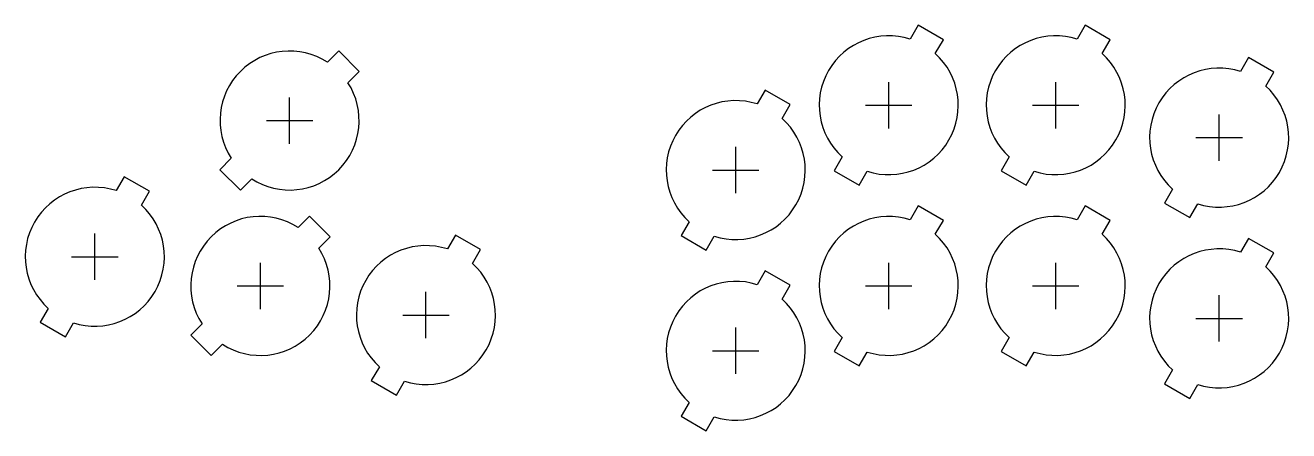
# Model space of a CAD drawing. Header units: millimetres. Extents: x -41 to 177, y -25 to 45.
import ezdxf

# ---------------------------------------------------------------- set-up
doc = ezdxf.new("R2010")
doc.units = ezdxf.units.MM
doc.layers.add('BUTTONS', color=1, linetype='Continuous')
doc.layers.add('REFERENCE', color=8, linetype='Continuous')

msp = doc.modelspace()

# ---------------------------------------------------------------- linework, layer by layer
at = {"layer": 'BUTTONS'}
for points in [[(112.1, 42.61, 0.809427), (100.37, 22.29), (98.98, 19.89), (103.32, 17.39), (104.7, 19.79, 0.809427), (116.43, 40.11), (117.82, 42.51), (113.48, 45.01)], [(140.9, 42.61, 0.809427), (129.17, 22.29), (127.78, 19.89), (132.12, 17.39), (133.5, 19.79, 0.809427), (145.23, 40.11), (146.62, 42.51), (142.28, 45.01)], [(11.57, 38.63, 0.809427), (-5.03, 22.03), (-6.99, 20.07), (-3.45, 16.54), (-1.5, 18.49, 0.809427), (15.1, 35.09), (17.06, 37.04), (13.52, 40.58)], [(169.1, 37.01, 0.809427), (157.37, 16.69), (155.98, 14.29), (160.32, 11.79), (161.7, 14.19, 0.809427), (173.43, 34.51), (174.82, 36.91), (170.48, 39.41)], [(85.7, 31.41, 0.809427), (73.97, 11.09), (72.58, 8.69), (76.92, 6.19), (78.3, 8.59, 0.809427), (90.03, 28.91), (91.42, 31.31), (87.08, 33.81)], [(-24.86, 16.45, 0.809427), (-36.59, -3.88), (-37.97, -6.27), (-33.64, -8.77), (-32.26, -6.38, 0.809427), (-20.53, 13.95), (-19.14, 16.34), (-23.47, 18.84)], [(112.1, 11.41, 0.809427), (100.37, -8.91), (98.98, -11.31), (103.32, -13.81), (104.7, -11.41, 0.809427), (116.43, 8.91), (117.82, 11.31), (113.48, 13.81)], [(140.9, 11.41, 0.809427), (129.17, -8.91), (127.78, -11.31), (132.12, -13.81), (133.5, -11.41, 0.809427), (145.23, 8.91), (146.62, 11.31), (142.28, 13.81)], [(6.53, 10.07, 0.809427), (-10.07, -6.53), (-12.02, -8.49), (-8.49, -12.02), (-6.53, -10.07, 0.809427), (10.07, 6.53), (12.02, 8.49), (8.49, 12.02)], [(32.26, 6.38, 0.809427), (20.53, -13.95), (19.14, -16.34), (23.47, -18.84), (24.86, -16.45, 0.809427), (36.59, 3.88), (37.97, 6.27), (33.64, 8.77)], [(169.1, 5.81, 0.809427), (157.37, -14.51), (155.98, -16.91), (160.32, -19.41), (161.7, -17.01, 0.809427), (173.43, 3.31), (174.82, 5.71), (170.48, 8.21)], [(85.7, 0.21, 0.809427), (73.97, -20.11), (72.58, -22.51), (76.92, -25.01), (78.3, -22.61, 0.809427), (90.03, -2.29), (91.42, 0.11), (87.08, 2.61)]]:
    msp.add_lwpolyline(points, format="xyb", close=True, dxfattribs=at)
at = {"layer": 'REFERENCE'}
for p, q in [((108.4, 27.2), (108.4, 35.2)), ((137.2, 27.2), (137.2, 35.2)), ((5.04, 24.56), (5.04, 32.56)), ((104.4, 31.2), (112.4, 31.2)), ((133.2, 31.2), (141.2, 31.2)), ((1.04, 28.56), (9.04, 28.56)), ((165.4, 21.6), (165.4, 29.6)), ((82, 16), (82, 24)), ((161.4, 25.6), (169.4, 25.6)), ((78, 20), (86, 20)), ((-28.56, 1.04), (-28.56, 9.04)), ((-32.56, 5.04), (-24.56, 5.04)), ((0, -4), (0, 4)), ((108.4, -4), (108.4, 4)), ((137.2, -4), (137.2, 4)), ((-4, 0), (4, 0)), ((104.4, 0), (112.4, 0)), ((133.2, 0), (141.2, 0)), ((28.56, -9.04), (28.56, -1.04)), ((165.4, -9.6), (165.4, -1.6)), ((24.56, -5.04), (32.56, -5.04)), ((161.4, -5.6), (169.4, -5.6)), ((82, -15.2), (82, -7.2)), ((78, -11.2), (86, -11.2))]:
    msp.add_line(p, q, dxfattribs=at)

doc.saveas('drawing.dxf')
